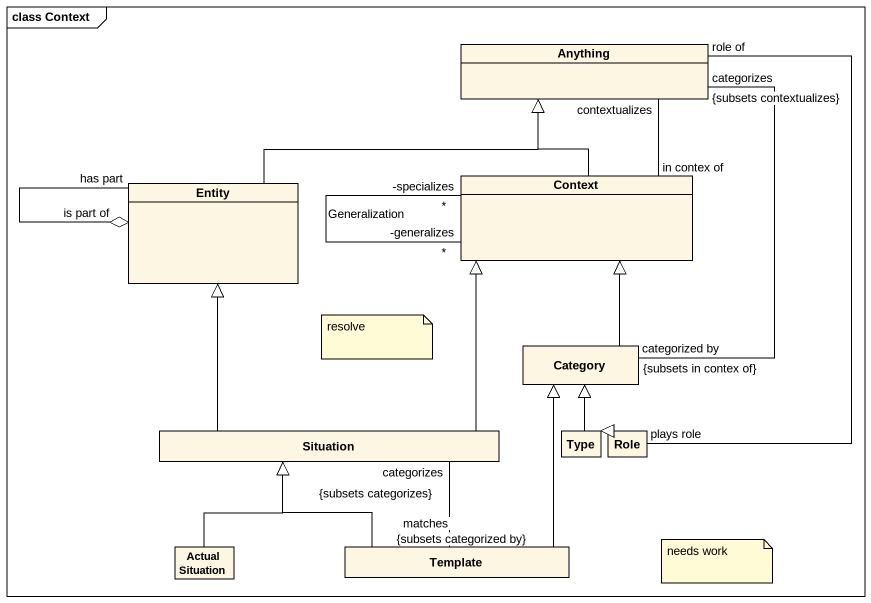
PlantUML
@startuml
mainframe class Context
hide circle
hide empty members
class Anything
class "Entity" as Entity_
class Context
class Category
class Situation
class Type
class Role
class "Actual Situation" as Actual_Situation
class Template
Entity_ -right-|> Anything
Entity_ "is part of" o-- "has part" Entity_
Context -up-|> Anything
Context "in contex of" -up- "contextualizes" Anything
Context "-specializes\n*" -- "-generalizes\n*" Context : Generalization
Category "categorized by\n{subsets in contex of}" -up- "categorizes\n{subsets contextualizes}" Anything
Category -up-|> Context
Situation -up-|> Entity_
Situation -up-|> Context
Type -up-|> Category
Role "plays role" -up- "role of" Anything
Role -left-|> Type
Actual_Situation -up-|> Situation
Template -up-|> Category
Template "matches\n{subsets categorized by}" -up- "categorizes\n{subsets categorizes}" Situation
Template -up-|> Situation
note as N1
  resolve
end note
note as N2
  needs work
end note
@enduml
